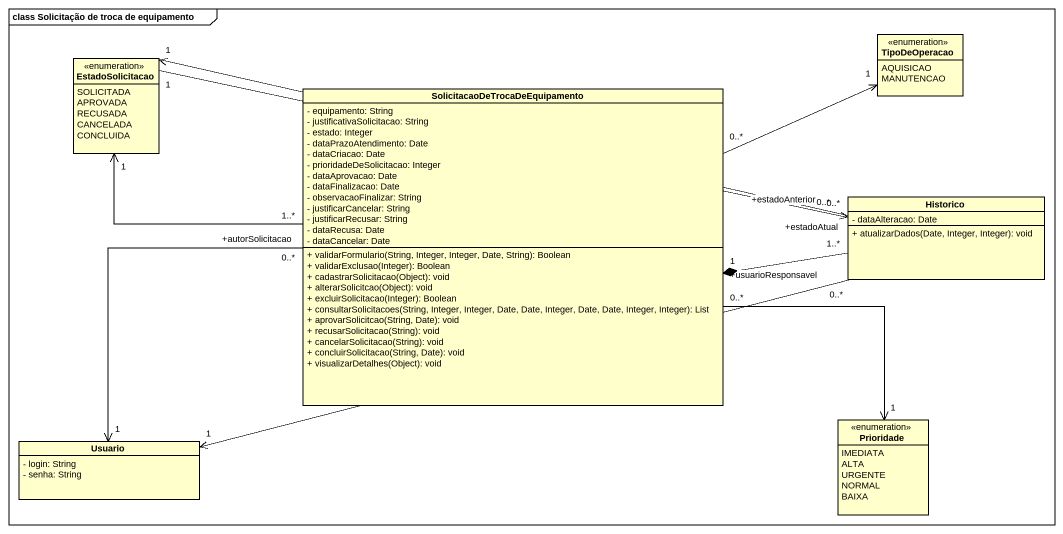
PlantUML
@startuml
mainframe class Solicitação de troca de equipamento
hide circle
hide empty members
skinparam classAttributeIconSize 0
enum TipoDeOperacao {
  AQUISICAO
  MANUTENCAO
}
enum EstadoSolicitacao {
  SOLICITADA
  APROVADA
  RECUSADA
  CANCELADA
  CONCLUIDA
}
class "SolicitacaoDeTrocaDeEquipamento" as SolicitacaoDeTrocaDeEquipame {
  - equipamento: String
  - justificativaSolicitacao: String
  - estado: Integer
  - dataPrazoAtendimento: Date
  - dataCriacao: Date
  - prioridadeDeSolicitacao: Integer
  - dataAprovacao: Date
  - dataFinalizacao: Date
  - observacaoFinalizar: String
  - justificarCancelar: String
  - justificarRecusar: String
  - dataRecusa: Date
  - dataCancelar: Date
  + validarFormulario(String, Integer, Integer, Date, String): Boolean
  + validarExclusao(Integer): Boolean
  + cadastrarSolicitacao(Object): void
  + alterarSolicitcao(Object): void
  + excluirSolicitacao(Integer): Boolean
  + consultarSolicitacoes(String, Integer, Integer, Date, Date, Integer, Date, Date, Integer, Integer): List
  + aprovarSolicitcao(String, Date): void
  + recusarSolicitacao(String): void
  + cancelarSolicitacao(String): void
  + concluirSolicitacao(String, Date): void
  + visualizarDetalhes(Object): void
}
class Historico {
  - dataAlteracao: Date
  + atualizarDados(Date, Integer, Integer): void
}
enum Prioridade {
  IMEDIATA
  ALTA
  URGENTE
  NORMAL
  BAIXA
}
class Usuario {
  - login: String
  - senha: String
}
EstadoSolicitacao "1" -right-> "+estadoAnterior\n0..*" Historico
SolicitacaoDeTrocaDeEquipame "0..*" -right-> "1" TipoDeOperacao
SolicitacaoDeTrocaDeEquipame "1..*" -left-> "1" EstadoSolicitacao
SolicitacaoDeTrocaDeEquipame "0..*" -right-> "1" Prioridade
Historico "+estadoAtual\n0..*" -left-> "1" EstadoSolicitacao
Historico "1..*" -left-* "1" SolicitacaoDeTrocaDeEquipame
Historico "+usuarioResponsavel\n0..*" -left-> "1" Usuario
Usuario "1" <-right- "+autorSolicitacao\n0..*" SolicitacaoDeTrocaDeEquipame
@enduml
